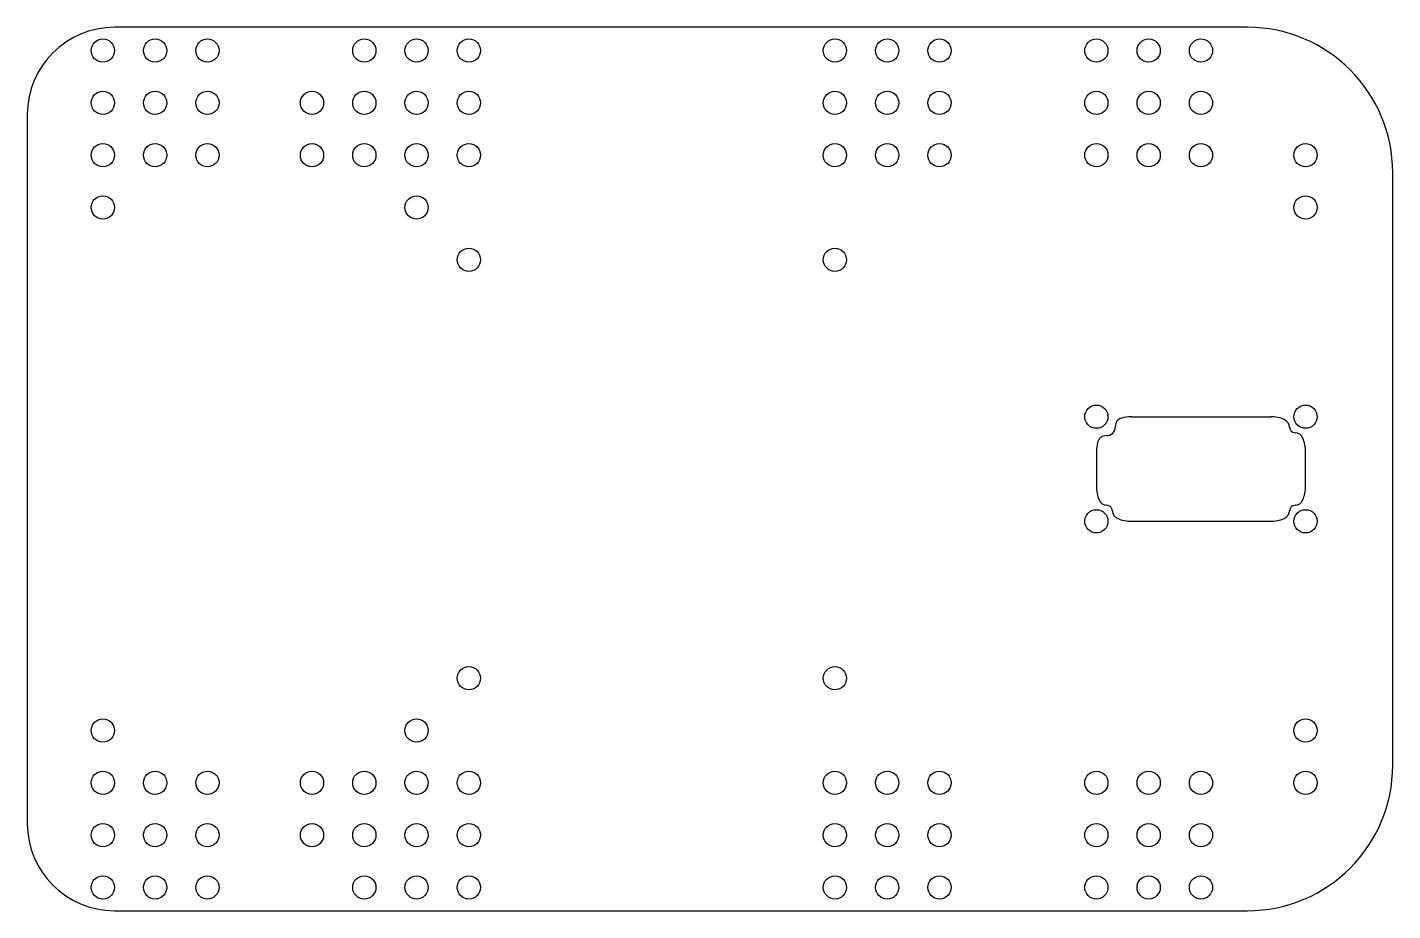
# Model space of a CAD drawing. Header units: millimetres. Extents: x 0 to 235, y 0 to 152.
import ezdxf

# ---------------------------------------------------------------- set-up
doc = ezdxf.new("R2010")
doc.units = ezdxf.units.MM
doc.layers.add('1stp', color=3, linetype='Continuous')

msp = doc.modelspace()

# ---------------------------------------------------------------- linework, layer by layer
for p, q in [((210, 152), (15, 152)), ((0, 137), (0, 15)), ((235, 25), (235, 127)), ((15, 0), (210, 0))]:
    msp.add_line(p, q)
for centre, radius, start, end in [((15, 137), 15, 90, 180), ((210, 127), 25, 0, 90), ((210, 25), 25, 270, 0), ((15, 15), 15, 180, 270)]:
    msp.add_arc(centre, radius, start, end)
at = {"layer": '1stp'}
for p, q in [((190, 85), (214, 85)), ((184, 79), (184, 73)), ((220, 73), (220, 79)), ((190, 67), (214, 67))]:
    msp.add_line(p, q, dxfattribs=at)
for centre in [(13, 148), (22, 148), (31, 148), (58, 148), (67, 148), (76, 148), (139, 148), (148, 148), (157, 148), (184, 148), (193, 148), (202, 148), (13, 139), (22, 139), (31, 139), (49, 139), (58, 139), (67, 139), (76, 139), (139, 139), (148, 139), (157, 139), (184, 139), (193, 139), (202, 139), (13, 130), (22, 130), (31, 130), (49, 130), (58, 130), (67, 130), (76, 130), (139, 130), (148, 130), (157, 130), (184, 130), (193, 130), (202, 130), (220, 130), (13, 121), (13, 121), (67, 121), (220, 121), (76, 112), (139, 112), (184, 85), (220, 85), (184, 67), (220, 67), (76, 40), (139, 40), (13, 31), (67, 31), (220, 31), (13, 22), (22, 22), (31, 22), (49, 22), (58, 22), (67, 22), (76, 22), (139, 22), (148, 22), (157, 22), (184, 22), (193, 22), (202, 22), (220, 22), (13, 13), (22, 13), (31, 13), (49, 13), (58, 13), (67, 13), (76, 13), (139, 13), (148, 13), (157, 13), (184, 13), (193, 13), (202, 13), (13, 4), (22, 4), (31, 4), (58, 4), (67, 4), (76, 4), (139, 4), (148, 4), (157, 4), (184, 4), (193, 4), (202, 4)]:
    msp.add_circle(centre, 2, dxfattribs=at)
for centre, radius, start, end in [((188.76, 83.32), 1.5, 106.045, 181.5675), ((190, 79), 6, 90, 106.045), ((214, 79), 6, 67.1916, 90), ((185.76, 83.24), 1.5, 268.4325, 1.5675), ((215.74, 83.15), 1.5, 2.1666, 67.1916), ((218.24, 83.24), 1, 182.1666, 267.8334), ((190, 79), 6, 163.955, 180), ((185.68, 80.24), 1.5, 88.4325, 163.955), ((218.15, 80.74), 1.5, 22.8084, 87.8334), ((214, 79), 6, 0, 22.8084), ((190, 73), 6, 180, 202.8084), ((214, 73), 6, 337.1916, 0), ((185.85, 71.26), 1.5, 202.8084, 267.8334), ((218.15, 71.26), 1.5, 272.1666, 337.1916), ((185.76, 68.76), 1, 2.1666, 87.8334), ((188.26, 68.85), 1.5, 182.1666, 247.1916), ((215.74, 68.85), 1.5, 292.8084, 357.8334), ((218.24, 68.76), 1, 92.1666, 177.8334), ((190, 73), 6, 247.1916, 270), ((214, 73), 6, 270, 292.8084)]:
    msp.add_arc(centre, radius, start, end, dxfattribs=at)

doc.saveas('drawing.dxf')
